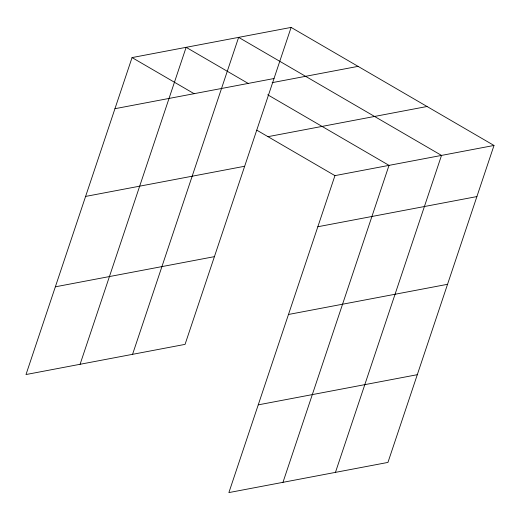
<?xml version="1.0" encoding="UTF-8"?>
<svg xmlns="http://www.w3.org/2000/svg" width="520" height="520" viewBox="0 0 520 520"><rect width="100%" height="100%" fill="white"/><g stroke="black" fill="none" stroke-linecap="round" stroke-linejoin="round"><path stroke-width="0.78" d="M291.115 27.411L132.054 57.584L26 374.543L185.061 344.37L291.115 27.411L494 145.457L387.946 462.416L228.885 492.59L334.938 175.63L494 145.457M80.08 364.286L186.134 47.32L248.203 83.434M132.567 354.328L238.628 37.362L441.512 155.409L335.452 472.375M282.964 482.332L389.019 165.367L267.722 94.79M114.953 108.7L274.007 78.526M272.175 82.654L358.066 66.365M267.989 136.669L427.05 106.496M85.599 196.43L244.66 166.257M317.837 226.746L476.892 196.573M55.354 286.819L214.416 256.646M288.483 314.476L447.544 284.303M258.239 404.865L417.3 374.693M132.054 57.584L194.123 93.698M256.841 130.189L334.938 175.63"/></g></svg>
